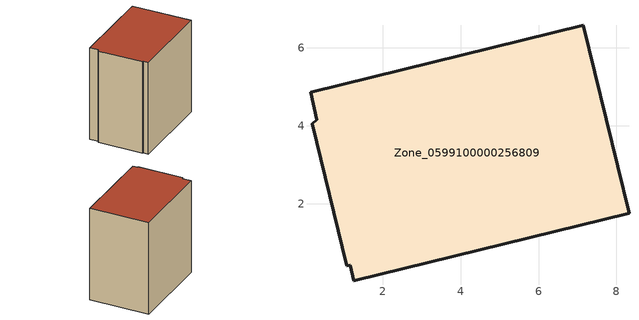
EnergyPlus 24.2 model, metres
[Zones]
Zone_0599100000256809
 floor ground (C_G): 7.14,6.58 8.32,1.75 1.25,0.02 1.16,0.42 1.08,0.41 0.19,4.05 0.31,4.15 0.15,4.86 z0
 wall outside (C_F): 8.32,1.75 7.14,6.58 0.15,4.86 0.31,4.15 0.19,4.05 1.08,0.41 1.16,0.42 1.25,0.02 8.32,1.75 z0:7.84
 roof outside (C_R): 1.16,0.42 1.25,0.02 8.32,1.75 7.14,6.58 0.15,4.86 0.31,4.15 0.19,4.05 1.08,0.41 z7.84
[BUILDING]
Pand.0599100000256809: North Axis=0; Terrain=City; Loads Convergence Tolerance Value=0.04; Temperature Convergence Tolerance Value=0.4; Solar Distribution=FullExterior; Maximum Number of Warmup Days=25; Minimum Number of Warmup Days=1
[Site:Location]
Rotterdam.The.Hague.AP_ZH_NLD Design_Conditions: Latitude=51.96; Longitude=4.45; Time Zone=1; Elevation=-4.5
[SITE:GROUNDTEMPERATURE:BUILDINGSURFACE]
18, 18, 18, 18, 18, 18, 18, 18, 18, 18, 18, 18
[MATERIAL] Thermal Absorptance=0.9; Solar Absorptance=0.7; Visible Absorptance=0.7
Name | Roughness | Thickness | Conductivity | Density | Specific Heat
G.TI.1946 | MediumSmooth | 0.15 | 1 | 540 | 1210
F.TI.1946 | Rough | 0.3 | 0.857143 | 1920 | 840
R.TI.1946 | MediumRough | 0.2 | 0.1 | 1500 | 1000
[CONSTRUCTION]
C_G: G.TI.1946
C_F: F.TI.1946
C_R: R.TI.1946
[ZONE]
Zone_0599100000256809: Type=1; Multiplier=1; Ceiling Height=Autocalculate; Volume=Autocalculate; Floor Area=autocalculate; Part of Total Floor Area=Yes
[ZONEINFILTRATION:DESIGNFLOWRATE]
Infil_Zone_0599100000256809: Zone or ZoneList or Space or SpaceList=Zone_0599100000256809; Schedule=AlwaysOn; Design Flow Rate Calculation Method=Flow/Area; Flow Rate per Floor Area=0.003; Constant Term Coefficient=1; Temperature Term Coefficient=0; Velocity Term Coefficient=0; Velocity Squared Term Coefficient=0
[HVACTEMPLATE:ZONE:IDEALLOADSAIRSYSTEM]
Zone_0599100000256809: Maximum Heating Supply Air Temperature=50; Minimum Cooling Supply Air Temperature=13; Maximum Heating Supply Air Humidity Ratio=0.0156; Minimum Cooling Supply Air Humidity Ratio=0.0077; Heating Limit=NoLimit; Cooling Limit=NoLimit; Dehumidification Control Type=ConstantSensibleHeatRatio; Cooling Sensible Heat Ratio=0.7; Dehumidification Setpoint=60; Humidification Control Type=None; Humidification Setpoint=30; Outdoor Air Method=None; Outdoor Air Flow Rate per Person=0.00944; Outdoor Air Flow Rate per Zone Floor Area=0; Outdoor Air Flow Rate per Zone=0; Demand Controlled Ventilation Type=None; Outdoor Air Economizer Type=NoEconomizer; Heat Recovery Type=None; Sensible Heat Recovery Effectiveness=0.7; Latent Heat Recovery Effectiveness=0.65
[ZONECONTROL:THERMOSTAT]
ThermostatControl_Zone_0599100000256809: Zone or ZoneList=Zone_0599100000256809; Control Type Schedule=DualSetpointControlType; Control 1=Thermostat_Zone_0599100000256809; Temperature Difference Between Cutout And Setpoint=0
[THERMOSTATSETPOINT:DUALSETPOINT]
Thermostat_Zone_0599100000256809: Heating Setpoint Temperature Schedule=HeatingSetpoint_Zone_0599100000256809; Cooling Setpoint Temperature Schedule=CoolingSetpoint_Zone_0599100000256809
[SCHEDULE:COMPACT]
HeatingSetpoint_Zone_0599100000256809: Through: 12/31, For: AllDays, Until: 24:00, 21
CoolingSetpoint_Zone_0599100000256809: Through: 12/31, For: AllDays, Until: 24:00, 24
DualSetpointControlType: Through: 12/31, For: AllDays, Until: 24:00, 4
AlwaysOn: Through: 12/31, For: AllDays, Until: 24:00, 1
